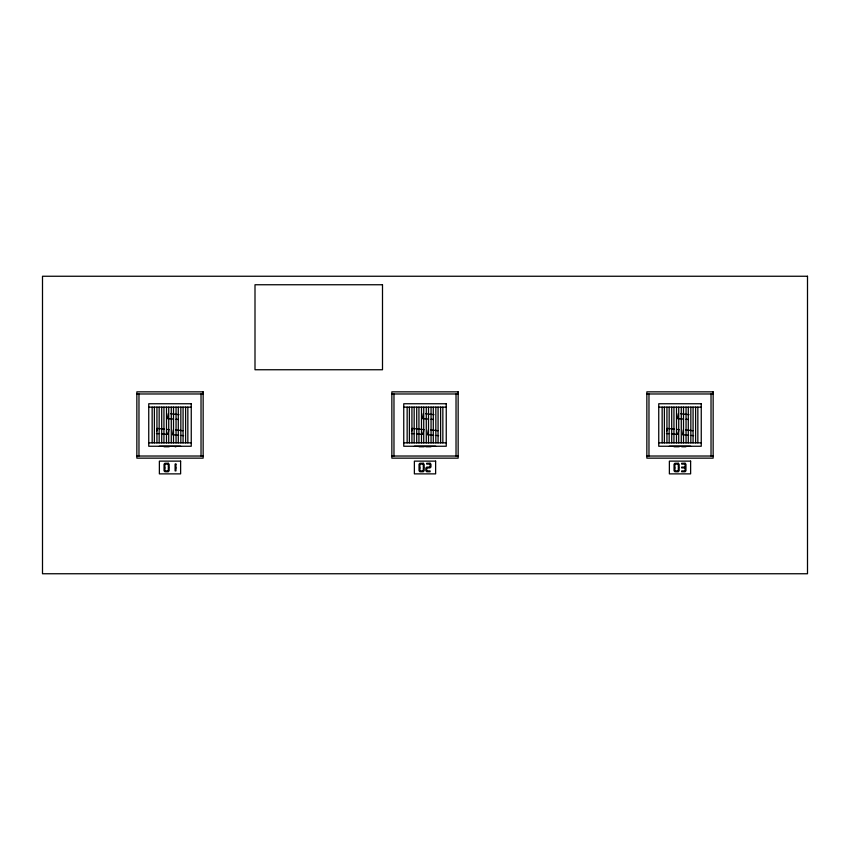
<?xml version="1.0" encoding="UTF-8"?>
<svg xmlns="http://www.w3.org/2000/svg" width="850" height="850" viewBox="0 0 850 850"><rect width="100%" height="100%" fill="white"/><g stroke="black" fill="none" stroke-linecap="round" stroke-linejoin="round"><path stroke-width="1.27" d="M156.825 430.95L157.25 428.4L164.39 429.165M168.3 413.525L167.45 418.625L173.591 419.092M173.4 429.675L172.55 434.775L178.691 435.243M411.825 430.95L412.25 428.4L424.15 429.675M423.3 413.525L422.45 418.625L428.591 419.092M428.4 429.675L427.55 434.775L433.691 435.243M666.825 430.95L667.25 428.4L674.39 429.165M678.3 413.525L677.45 418.625L683.591 419.092M683.4 429.675L682.55 434.775L688.691 435.243M168.725 430.844L167.45 434.35L161.309 433.882M423.725 430.844L422.45 434.35L416.309 433.882M678.725 430.844L677.45 434.35L671.309 433.882M136.85 393.975L203.15 393.975M391.85 393.975L458.15 393.975M646.85 393.975L713.15 393.975M148.75 407.15L191.25 407.15M403.75 407.15L446.25 407.15M658.75 407.15L701.25 407.15M148.75 442.85L191.25 442.85M403.75 442.85L446.25 442.85M658.75 442.85L701.25 442.85M136.85 456.025L203.15 456.025M391.85 456.025L458.15 456.025M646.85 456.025L713.15 456.025M686.046 419.284L688.5 419.475M666.4 433.5L668.854 433.691M691.146 435.434L693.6 435.625M431.046 419.284L433.5 419.475M411.4 433.5L413.854 433.691M436.146 435.434L438.6 435.625M176.046 419.284L178.5 419.475M156.4 433.5L158.854 433.691M181.146 435.434L183.6 435.625M680.68 413.78L689.01 414.672M685.78 429.93L692.92 430.695M676.77 429.42L679.15 429.675M425.68 413.78L434.01 414.672M430.78 429.93L437.92 430.695M170.68 413.78L179.01 414.672M175.78 429.93L182.92 430.695M166.77 429.42L169.15 429.675M711.025 393.975L711.025 456.025M697.85 407.15L697.85 442.85M695.619 407.15L695.619 442.85M693.069 407.15L693.069 442.85M690.838 407.15L690.838 442.85M690.625 446.25L669.375 446.25M688.287 407.15L688.287 442.85M686.056 407.15L686.056 442.85M685.95 446.76L681.7 446.76M683.506 407.15L683.506 442.85M681.275 407.15L681.275 442.85M679.15 446.76L674.05 446.76M678.725 407.15L678.725 442.85M676.494 407.15L676.494 442.85M673.944 407.15L673.944 442.85M671.713 407.15L671.713 442.85M669.162 407.15L669.162 442.85M666.931 407.15L666.931 442.85M664.381 407.15L664.381 442.85M662.15 407.15L662.15 442.85M648.975 393.975L648.975 456.025M456.025 393.975L456.025 456.025M442.85 407.15L442.85 442.85M440.619 407.15L440.619 442.85M438.069 407.15L438.069 442.85M435.837 407.15L435.837 442.85M435.625 446.25L414.375 446.25M433.288 407.15L433.288 442.85M431.056 407.15L431.056 442.85M430.95 446.76L425.85 446.76M428.506 407.15L428.506 442.85M426.275 407.15L426.275 442.85M424.15 446.76L419.05 446.76M423.725 407.15L423.725 442.85M421.494 407.15L421.494 442.85M418.944 407.15L418.944 442.85M416.712 407.15L416.712 442.85M414.163 407.15L414.163 442.85M411.931 407.15L411.931 442.85M409.381 407.15L409.381 442.85M407.15 407.15L407.15 442.85M393.975 393.975L393.975 456.025M201.025 393.975L201.025 456.025M187.85 407.15L187.85 442.85M185.619 407.15L185.619 442.85M183.069 407.15L183.069 442.85M180.837 407.15L180.837 442.85M180.625 446.25L159.375 446.25M178.288 407.15L178.288 442.85M176.056 407.15L176.056 442.85M175.95 446.76L175.1 446.76M173.506 407.15L173.506 442.85M171.275 407.15L171.275 442.85M169.15 446.76L164.05 446.76M168.725 407.15L168.725 442.85M166.494 407.15L166.494 442.85M163.944 407.15L163.944 442.85M161.712 407.15L161.712 442.85M159.163 407.15L159.163 442.85M156.931 407.15L156.931 442.85M154.381 407.15L154.381 442.85M152.15 407.15L152.15 442.85M138.975 393.975L138.975 456.025M807.5 276.25L42.5 276.25L42.5 573.75L807.5 573.75L807.5 276.25M382.5 284.75L255 284.75L255 369.75L382.5 369.75L382.5 284.75M203.15 391.85L136.85 391.85L136.85 458.15L203.15 458.15L203.15 391.85M458.15 391.85L391.85 391.85L391.85 458.15L458.15 458.15L458.15 391.85M713.15 391.85L646.85 391.85L646.85 458.15L713.15 458.15L713.15 391.85M191.25 403.75L148.75 403.75L148.75 446.25L191.25 446.25L191.25 403.75M446.25 403.75L403.75 403.75L403.75 446.25L446.25 446.25L446.25 403.75M701.25 403.75L658.75 403.75L658.75 446.25L701.25 446.25L701.25 403.75M180.625 461.125L159.375 461.125L159.375 473.875L180.625 473.875L180.625 461.125M435.625 461.125L414.375 461.125L414.375 473.875L435.625 473.875L435.625 461.125M690.625 461.125L669.375 461.125L669.375 473.875L690.625 473.875L690.625 461.125M168.3 463.25L164.9 463.25L164.9 467.075L164.05 467.075L164.05 464.1L169.15 464.1L169.15 467.075L168.3 467.075L168.3 463.25M423.3 463.25L419.9 463.25L419.9 467.075L419.05 467.075L419.05 464.1L424.15 464.1L424.15 467.075L423.3 467.075L423.3 463.25M430.1 463.25L426.7 463.25L426.7 464.1L430.95 464.1L430.95 467.075L426.7 467.075L426.7 471.75L430.1 471.75L430.1 470.9L425.85 470.9L425.85 467.925L430.1 467.925L430.1 463.25M678.3 463.25L674.9 463.25L674.9 467.075L674.05 467.075L674.05 464.1L679.15 464.1L679.15 467.075L678.3 467.075L678.3 463.25M685.1 463.25L681.7 463.25L681.7 464.1L685.95 464.1L685.95 467.075L681.7 467.075L681.7 467.925L685.95 467.925L685.95 470.9L681.7 470.9L681.7 471.75L685.1 471.75L685.1 463.25M175.95 464.1L175.1 464.1L175.1 467.075L175.95 467.075L175.95 464.1M164.9 467.925L164.05 467.925L164.05 470.9L169.15 470.9L169.15 467.925L168.3 467.925L168.3 471.75L164.9 471.75L164.9 467.925M175.95 467.925L175.1 467.925L175.1 470.9L175.95 470.9L175.95 467.925M419.9 467.925L419.05 467.925L419.05 470.9L424.15 470.9L424.15 467.925L423.3 467.925L423.3 471.75L419.9 471.75L419.9 467.925M674.9 467.925L674.05 467.925L674.05 470.9L679.15 470.9L679.15 467.925L678.3 467.925L678.3 471.75L674.9 471.75L674.9 467.925"/></g></svg>
